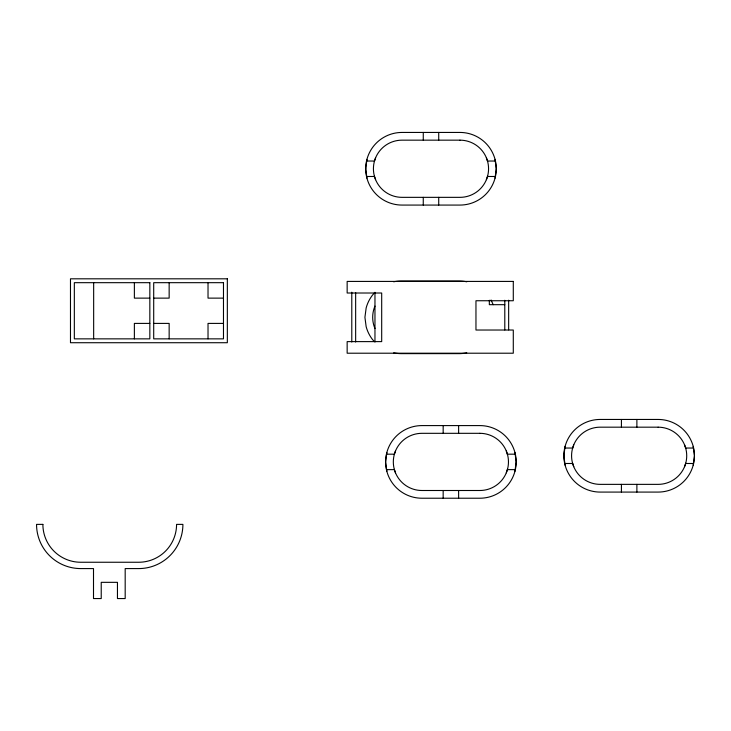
<?xml version="1.0" encoding="UTF-8"?>
<svg xmlns="http://www.w3.org/2000/svg" width="731" height="731" viewBox="0 0 731 731"><rect width="100%" height="100%" fill="white"/><g stroke="black" fill="none" stroke-linecap="round" stroke-linejoin="round"><path stroke-width="1.1" d="M423.258 205.073L423.267 197.343M443.16 498.222L443.169 490.501M621.423 492.082L621.423 484.361M366.935 178.154L365.692 168.751L366.935 159.358M386.836 471.303L385.593 461.91L386.836 452.507M565.09 465.163L563.857 455.769L565.09 446.367M495.051 178.154L496.285 168.751L495.051 159.358M514.953 471.303L516.187 461.91L514.953 452.507M693.216 465.163L694.45 455.769L693.216 446.367M374.391 161.359L375.597 157.814M486.38 179.698L487.586 176.153M394.292 454.508L395.498 450.963M506.281 472.847L507.488 469.302M572.556 448.368L573.762 444.823M684.545 466.707L685.751 463.171M374.966 306.088C371.924 313.17 371.924 321.457 374.966 328.548M374.336 293.03L372.426 295.205A36.322 36.322 0 0 0 366.158 307.915L364.924 317.318L366.158 326.711A36.322 36.322 0 0 0 372.426 339.422L374.336 341.596M366.596 161.03L374.51 161.03M487.476 161.03L495.38 161.03M365.582 168.751L365.692 168.751A36.322 36.322 0 0 0 402.013 205.073L459.973 205.073A36.322 36.322 0 0 0 496.285 168.751A36.322 36.322 0 0 0 459.973 132.439L402.013 132.439A36.322 36.322 0 0 0 365.692 168.751M366.596 176.482L374.51 176.482M487.476 176.482L495.38 176.482M149.837 298.129L134.376 298.129L134.376 282.678M153.702 298.129L169.153 298.129L169.153 282.678M223.476 298.129L208.024 298.129L208.024 282.678M504.792 304.681L489.331 304.681L489.331 300.267M149.837 323.404L134.376 323.404L134.376 338.855M153.702 323.404L169.153 323.404L169.153 338.855M223.476 323.404L208.024 323.404L208.024 338.855M564.761 448.039L572.665 448.039M685.641 448.039L693.545 448.039M386.498 454.179L394.411 454.179M507.378 454.179L515.282 454.179M563.747 455.769L563.857 455.769A36.322 36.322 0 0 1 600.178 419.448L658.128 419.448A36.322 36.322 0 0 1 694.45 455.769A36.322 36.322 0 0 1 658.128 492.082L600.178 492.082A36.322 36.322 0 0 1 563.857 455.769M385.484 461.91L385.593 461.91A36.322 36.322 0 0 0 421.915 498.222L479.874 498.222A36.322 36.322 0 0 0 516.187 461.91A36.322 36.322 0 0 0 479.874 425.588L421.915 425.588A36.322 36.322 0 0 0 385.593 461.91M564.761 463.491L572.665 463.491M685.641 463.491L693.545 463.491M386.498 469.631L394.411 469.631M507.378 469.631L515.282 469.631M491.068 300.002L493.178 304.681M684.545 444.823L685.751 448.368M486.38 157.814L487.586 161.359M572.556 463.171L573.762 466.707M506.281 450.963L507.488 454.508M374.391 176.153L375.597 179.698M394.292 469.302L395.498 472.847M636.884 419.448L636.884 427.178M636.884 484.361L636.884 492.082M621.423 419.448L621.423 427.178M508.657 300.194L508.657 329.864M504.792 300.267L504.792 329.946M458.62 425.588L458.62 433.319M458.62 490.501L458.62 498.222M443.169 425.588L443.169 433.319M438.719 132.439L438.719 140.16M438.719 197.343L438.719 205.073M423.267 132.439L423.267 140.16M374.966 292.309L374.966 342.035M355.65 292.592L355.65 342.035M351.785 292.208L351.785 342.035M93.659 282.678L93.659 338.855M466.753 352.835A36.322 36.322 0 0 1 459.196 353.63L401.246 353.63A36.322 36.322 0 0 1 393.689 352.835M466.753 281.791A36.322 36.322 0 0 0 459.196 280.996L401.246 280.996A36.322 36.322 0 0 0 393.689 281.791M459.973 140.16L402.013 140.16A28.591 28.591 0 0 0 373.422 168.751A28.591 28.591 0 0 0 402.013 197.343L459.973 197.343A28.591 28.591 0 0 0 488.564 168.751A28.591 28.591 0 0 0 459.973 140.16M227.341 278.813L70.478 278.813L70.478 342.72L227.341 342.72L227.341 278.813M513.29 281.417L347.152 281.417L347.152 293.012L381.692 293.012L381.692 341.615L347.152 341.615L347.152 353.21L513.29 353.21L513.29 330.028L475.963 330.028L475.963 300.743L513.29 300.743L513.29 281.417M149.837 282.678L74.334 282.678L74.334 338.855L149.837 338.855L149.837 282.678M223.476 282.678L153.702 282.678L153.702 338.855L223.476 338.855L223.476 282.678M658.128 427.178L600.178 427.178A28.591 28.591 0 0 0 571.578 455.769A28.591 28.591 0 0 0 600.178 484.361L658.128 484.361A28.591 28.591 0 0 0 686.72 455.769A28.591 28.591 0 0 0 658.128 427.178M479.874 433.319L421.915 433.319A28.591 28.591 0 0 0 393.324 461.91A28.591 28.591 0 0 0 421.915 490.501L479.874 490.501A28.591 28.591 0 0 0 508.465 461.91A28.591 28.591 0 0 0 479.874 433.319M42.882 524.383L36.55 524.383A44.198 44.198 0 0 0 80.748 568.581L93.504 568.581L93.504 598.561L101.225 598.561L101.225 582.333L117.453 582.333L117.453 598.561L125.184 598.561L125.184 568.581L138.707 568.581A44.198 44.198 0 0 0 182.905 524.383L176.573 524.383A37.866 37.866 0 0 1 138.707 562.249L80.748 562.249A37.866 37.866 0 0 1 42.882 524.383"/></g></svg>
